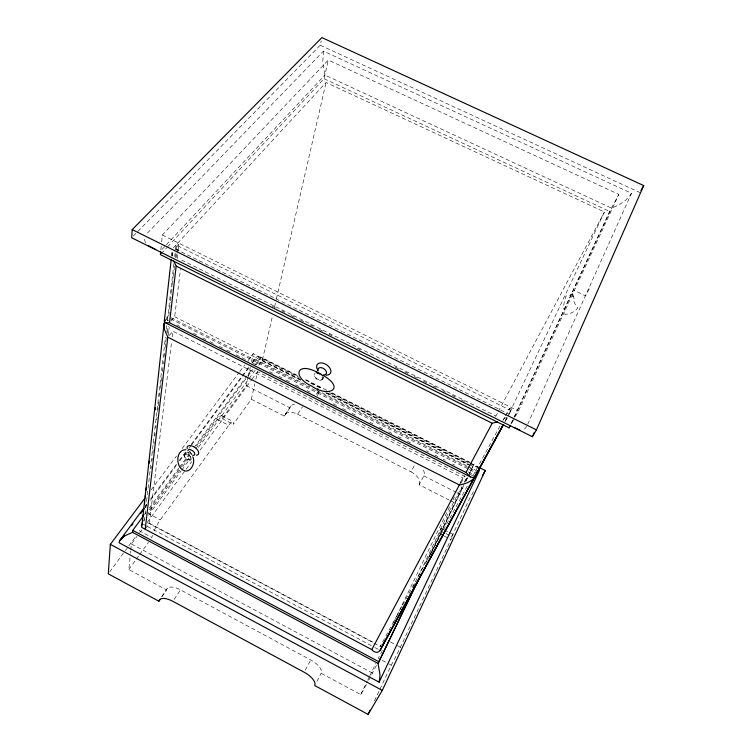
<?xml version="1.0" encoding="UTF-8"?>
<svg xmlns="http://www.w3.org/2000/svg" width="752" height="752" viewBox="0 0 752 752"><rect width="100%" height="100%" fill="white"/><g stroke="black" fill="none" stroke-linecap="round" stroke-linejoin="round"><path stroke-width="0.56" stroke-dasharray="3.76 2.82" d="M323.087 378.087L323.275 376.959M366.421 684.395L360.753 694.594L321.151 673.256A14.89 6.683 29.6 0 0 310.745 659.955L180.48 589.869A14.598 6.495 33 0 0 166.559 589.925L128.836 569.593L130.002 557.937M130.472 553.275L130.707 550.943M130.82 549.778L131.403 543.959L136.949 536.383M161.219 246.252L160.768 250.754L165.572 245.613M161.671 241.759L162.347 235.009L328.295 60.075L618.858 194.392L518.466 411.006L511.473 423.573M171.588 255.962L171.973 252.475M172.405 256.084L172.932 251.422M144.299 520.976L165.449 337.187M166.389 329.047L166.784 325.56M167.32 320.907L167.724 317.419L468.346 469.032M173.919 263.623L167.875 316.103L166.596 317.579M174.718 256.62L175.395 250.792M175.526 249.626L176.062 244.964L510.975 410.611L509.254 414.258L343.391 332.13M151.058 468.609L151.331 466.278M152.007 460.459L152.28 458.128M152.957 452.3L153.22 449.969M153.897 444.15L154.169 441.819M154.846 435.991L155.119 433.66M155.796 427.841L156.059 425.51M156.736 419.682L157.008 417.351M157.685 411.532L158.221 406.87M158.362 405.704L158.898 401.042M159.443 396.389L159.847 392.892M160.392 388.229L161.06 382.411M161.201 381.245L161.736 376.583M162.282 371.92L162.686 368.424M163.231 363.771L163.494 361.439M164.039 356.777L164.444 353.28M165.12 347.462L165.656 342.799M165.797 341.634L166.333 336.971M166.878 332.318L167.555 326.49M168.768 316.009L169.444 310.181M169.576 309.016L170.394 302.031M170.525 300.866L171.334 293.872M171.475 292.707L172.283 285.722M172.415 284.557L173.233 277.563M173.364 276.398L174.577 265.917M175.526 257.757L176.335 250.773M176.476 249.608L177.152 243.78L326.058 82.494L604.439 211.989L508.841 414.305M167.687 333.145L168.495 326.171M176.532 257.504L176.946 254.016M177.077 252.851L177.895 245.866L178.985 244.691L177.152 243.78M168.269 335.486L169.228 327.336M177.331 258.66L178.158 251.676M178.299 250.51L178.985 244.691M449.17 532.407L453.136 534.437L452.45 536.317M145.249 528.91L149.347 523.289L171.616 341.671M172.18 337.009L172.894 331.19L462.837 477.83L459.378 484.965M170.986 321.038L174.671 316.742L180.48 269.319M322.852 378.867C320.145 382.542 314.026 378.848 314.458 374.75A13.865 2.829 -65.7 0 0 314.543 374.336L314.862 373.706M322.805 378.942A13.874 1.325 -60.9 0 0 322.956 378.566L322.768 376.912M323.445 51.127L322.749 62.275L324.902 75.04L611.498 208.107C619.281 205.136 627.196 200.671 631.501 193.264L323.445 51.127L145.634 234.953M195.858 448.577L217.319 419.456A12.916 2.754 -62.3 0 1 222.122 418.591L246.271 385.654L248.01 377.664M248.254 376.517L250.237 367.38M251.478 361.674L253.217 353.675L298.168 376.31M133.283 236.062L320.249 45.233L321.198 40.871M217.319 419.456L228.683 425.303A12.934 2.604 -62.3 0 1 233.299 424.325L251.318 399.274L254.825 383.783M255.83 379.365L257.588 371.62L466.936 477.426L463.373 484.833M297.444 375.492L260.888 357.087L260.408 359.193L256.244 364.842M167.564 246.891L324.065 78.725L328.295 60.075M258.782 365.312L262.251 360.603L272.497 315.972M274.593 306.816L276.172 299.945M276.435 298.798L326.058 82.494M443.229 529.352L441.245 528.336L416.702 579.529M252.531 362.943L256.084 357.181L257.71 356.561L299.08 377.372M317.485 395.862L319.064 390.683M527.725 424.184L631.501 193.264M452.037 537.248L400.365 647.228A14.692 0.526 -63.7 0 1 397.112 653.949M511.059 423.611L513.531 418.309M514.02 417.247L609.684 211.481L618.858 194.392M511.426 423.479L513.889 418.178M514.387 417.116L611.498 208.107M374.496 700.789L379.422 690.317M379.91 689.264L391.247 665.182A14.692 0.526 -63.7 0 0 396.248 655.688M445.88 533.516L451.773 536.543L469.436 499.008L473.967 490.868M508.972 409.624L509.659 408.176L511.651 409.163M413.168 586.861L414.681 583.721M368.696 680.306L376.743 664.702M426.168 562.073L462.856 485.895M429.307 556.931L463.298 486.281M465.836 481.007L467.359 477.84M469.389 473.628L473.957 464.351L470.827 462.771M430.793 554.092L463.796 485.463M465.836 481.242L467.866 477.022M468.374 475.96L473.957 464.351M393.512 622.656L450.843 504.263M452.892 500.033L454.434 496.865M461.089 483.122L464.67 475.725M360.753 694.594L367.267 681.105M367.766 680.062L369.27 676.95M369.768 675.916L375.784 663.461M444.893 533.008L439.976 530.48L453.588 502.298L462.132 486.384M380.85 645.169L380.239 646.429L396.53 616.32M382.354 650.452L380.014 655.02M316.883 681.453L321.151 673.256M449.414 500.174L419.165 484.767L423.808 475.837A12.69 7.783 28.3 0 0 422.032 467.941M460.092 482.991L462.837 477.83M495.624 416.589L497.815 412.453M498.369 411.419L604.439 211.989M379.356 656.28L378.284 658.273L388.258 663.593M305.284 670.201L310.745 659.955M419.165 484.767A12.793 7.746 28.3 0 0 411.024 471.833L415.236 463.928M464.266 482.399L466.936 477.426M191.44 458.598A4.014 2.134 35.5 0 1 188.489 459.763A4.014 2.134 35.5 0 1 184.588 456.304L184.71 457.385L187.521 459.434A11.741 9.391 1.2 0 1 187.981 459.651L190.529 460.13L191.111 458.692M397.094 615.286L402.132 606.018M402.696 604.984L468.214 484.429M473.149 475.518L500.146 425.688M502.938 420.537L505.184 416.42M505.617 415.8L509.659 408.176M439.976 530.48L441.245 528.336M504.902 421.515L508.277 415.339M505.363 420.866L508.173 415.734M508.728 414.709L510.975 410.611M505.335 421.421L508.69 415.283M187.389 452.243L185.114 454.396M589.314 288.862L585.385 295.893L574.415 290.338M451.773 536.543L453.136 534.437M190.933 457.15A4.014 2.134 35.5 0 0 187.85 454.603A4.014 2.134 35.5 0 0 184.87 454.556L184.155 456.417M526.767 426.328L524.943 428.687L522.678 429.994M316.272 394.349L318.754 390.589M174.116 599.41L180.48 589.869M251.318 399.274L284.331 416.091A12.577 7.558 33.5 0 1 297.566 414.173L302.501 406.766M161.52 596.872L167.282 588.374M285.234 414.333L290.836 406.061M162.094 596.524L166.559 589.925M284.331 416.091L289.924 407.828A12.474 7.595 33.5 0 1 294.643 404.106M128.836 569.593L135.623 560.165M136.3 559.225L139.007 555.446M139.693 554.506L148.501 542.248M154.019 530.959A14.26 3.027 -60.9 0 1 160.326 519.886L228.683 425.303M109.651 571.99L124.672 551.507M125.349 550.577L128.084 546.845M128.771 545.914L136.281 535.678M139.722 532.595L141.808 529.746M147.354 522.179L185.481 470.094M186.176 469.145L191.722 461.578M200.041 450.213L251.347 380.136M252.042 379.196L257.588 371.62M148.576 515.158L181.157 470.865M181.852 469.915L190.858 457.667L188.714 455.139A11.778 9.776 12.7 0 0 188.263 454.885L185.941 454.415L184.343 455.214M198.481 447.299L248.386 379.45M249.081 378.51L256.018 369.082M149.244 509.762L189.542 455.176M196.488 445.767L247.211 377.072M247.906 376.132L252.766 369.542M179.935 470.179L148.088 513.39L160.326 519.886M182.698 466.419L190.312 456.088M144.6 514.368L145.991 512.479M149.479 507.769L178.722 468.214M179.418 467.274L189.166 454.086M194.044 447.496L252.531 368.386M255.313 364.617L260.888 357.087M145.089 506.369L146.49 504.489M150.673 498.867L176.504 464.144M179.296 460.393L186.28 451.012M191.168 444.441L249.109 366.562M251.901 362.812L256.084 357.181M144.835 507.844L146.931 505.024M150.428 500.315L177.002 464.557M179.794 460.797L186.092 452.328M188.893 448.568L190.989 445.739M191.685 444.799L249.034 367.653M151.161 489.872L176.494 456.06M182.125 448.549L239.136 372.466M239.841 371.526L244.767 364.946M248.292 360.255L253.217 353.675M169.266 335.477L172.894 331.19M165.167 320.38L167.724 317.419M176.062 244.964L173.327 247.925L342.339 331.613M161.182 253.753L166.765 247.746M166.371 244.757L324.902 75.04M506.651 417.134L502.58 419.804M320.249 45.233L639.849 192.521M324.065 78.725L609.684 211.481M162.347 235.009L518.466 411.006M181.617 260.07L495.737 415.931M272.233 306.073L275.392 307.643M281.699 310.773L284.848 312.334M291.165 315.464L294.314 317.034M300.621 320.164L303.78 321.734M310.087 324.864L313.246 326.424M319.553 329.555L322.711 331.124M329.019 334.255L332.168 335.824M357.407 348.345L360.565 349.915M395.261 367.136L398.419 368.696M404.726 371.836L407.885 373.396M414.192 376.526L417.351 378.096M423.658 381.226L426.807 382.796M433.124 385.926L436.273 387.487M442.58 390.617L445.739 392.187M452.046 395.317L455.204 396.887M461.512 400.017L464.67 401.577M305.801 379.694L326.688 390.213M331.914 392.835L469.784 462.245M305.481 379.995L323.257 388.934M331.613 393.146L469.605 462.621M470.649 463.147L477.962 466.832M310.604 383.182L321.085 388.455M329.47 392.676L468.863 462.865M469.915 463.392L477.247 467.086L472.942 466.24L469.803 464.661M300.198 379.234L260.408 359.193L258.199 356.786M327.411 392.939L468.75 464.134M262.251 360.603L301.035 380.136M326.189 392.817L469.784 465.15M174.671 316.742L300.499 380.145M325.635 392.807L469.502 465.281M255.323 359.183L309.871 386.678M316.169 389.846L467.227 465.986M468.27 466.513L476.665 470.743M171.024 317.682L468.947 467.885M470 468.421L477.341 472.115M469.389 469.558L476.721 473.252M166.361 319.581L168.439 320.634M176.776 324.845L179.907 326.424M193.452 333.258L196.582 334.837M202.833 337.996L205.963 339.575M210.137 341.681L213.258 343.26M219.509 346.409L222.639 347.988M226.813 350.094L232.02 352.726M236.184 354.831L248.696 361.139M252.869 363.244L255.99 364.823M269.545 371.657L272.666 373.236M278.917 376.395L282.047 377.974M286.221 380.08L291.428 382.712M295.602 384.808L300.809 387.44M307.06 390.598L310.191 392.177M333.192 403.786L337.385 405.901M342.621 408.543L346.813 410.658M352.049 413.299L356.241 415.414M369.862 422.286L373.001 423.874M379.281 427.051L382.43 428.631M388.709 431.808L391.858 433.396M398.137 436.564L401.286 438.153M407.565 441.321L410.705 442.909M426.422 450.833L428.518 451.896M434.797 455.063L437.946 456.652M443.182 459.293L445.278 460.356M452.61 464.05L454.706 465.112M468.317 471.983L473.553 474.625M469.803 474.174L472.942 475.762M246.271 385.654L289.924 407.828M423.808 475.837L455.956 492.165M456.99 492.692L462.179 495.324M297.566 414.173L411.024 471.833M450.457 500.7L453.588 502.298M221.746 415.668L233.007 421.449M444.216 529.859L448.183 531.899M222.122 418.591L233.299 424.325M438.961 533.394L442.966 535.452M443.962 535.969L450.974 539.569M390.363 641.926L396.37 645.113M397.366 645.639L400.365 647.228M149.347 523.289L372.842 642.114M147.411 522.621L380.597 646.626M143.294 524.294L146.396 525.949M147.43 526.494L373.904 647.03M374.938 647.585L379.074 649.784M389.254 664.119L391.247 665.182M131.403 543.959L372.672 673.162M189.495 453.935L190.012 454.33M189.025 453.512L187.793 452.027M145.587 242.858L143.97 238.271M172.208 255.868L171.992 252.728M152.393 535.302A14.26 3.027 -60.9 0 0 151.895 537.53L139.693 531.015A14.241 3.205 -60.7 0 1 139.863 529.981M143.312 521.164A14.241 3.205 -60.7 0 1 144.196 519.51M322.899 376.714A4.766 3.046 33.8 0 1 318.463 379.61A4.766 3.046 33.8 0 1 314.966 373.565M184.494 455.947A4.014 2.134 35.5 0 1 184.672 454.763M188.949 453.193A3.995 2.143 35.5 0 1 188.169 452.065M573.456 295.771L572.817 296.843A22.635 14.41 32.6 0 1 573.297 292.613A10.406 8.075 21.6 0 1 566.059 295.978A22.052 7.125 -88.5 0 0 563.417 308.264L564.827 308.207A22.09 8.253 86.9 0 0 564.968 314.411A21.047 16.168 22 0 0 577.752 307.897A22.663 14.438 32.6 0 1 573.936 301.533L574.631 300.377A22.739 14.495 29.1 0 1 573.456 295.771"/><path stroke-width="1.13" d="M171.193 259.449L164.312 321.038L164.726 322.42L470.489 476.947L473.036 477.52L475.649 475.687L503.652 424.495M165.167 320.38L164.058 323.661L141.724 527.406L371.789 649.587C373.575 652.304 378.247 653.779 380.108 650.339L476.721 473.252L380.108 650.339M144.826 498.332L110.337 544.354L108.288 573.851L158.898 601.233A14.73 6.411 33 0 1 172.847 601.318L304.193 672.25A15.021 6.599 29.6 0 1 314.759 685.551L368.085 714.4L382.289 690.402L485.284 470.517L479.015 467.359M132.211 229.604L131.647 237.745L532.397 436.705L536.439 429.871L643.712 185.575L321.903 37.6L132.211 229.604L536.439 429.871M164.058 323.661L164.462 329.451L167.818 337.197L459.378 484.965C465.215 484.044 471.448 481.778 475.029 476.815M185.932 449.677C176.466 449.658 175.592 464.097 181.721 469.145C189.166 475.8 196.253 463.429 192.794 456.831M418.15 580.14L378.077 663.443L380.042 675.202L379.13 682.177L118.957 542.653C120.611 536.768 127.567 534.634 132.568 532.35L132.766 530.376L143.209 516.248M160.674 251.723L160.383 254.608L509.095 427.86L510.476 425.369M142.26 523.749L142.523 521.418M143.049 516.774L143.303 514.453M144.487 503.99L144.751 501.669M145.268 497.016L145.531 494.694M146.057 490.041L146.32 487.719M149.065 463.317L149.328 460.995M155.091 409.859L155.354 407.537M145.249 528.91L167.818 337.197M470.489 476.947L466.024 472.463L169.52 322.758L176.184 266.086L173.627 261.01M316.94 368.489A7.915 5.104 33.9 0 1 322.937 363.122A7.915 5.104 33.9 0 1 330.88 371.845L330.73 372.522A7.915 5.104 33.9 0 1 325.898 375.088M141.451 525.751L141.874 524.435M164.312 321.038L164.829 319.769M532.397 436.705L534.277 432.428M509.095 427.86L510.082 425.735M368.085 714.4L370.059 710.208M379.13 682.177L479.127 471.053L479.268 469.032L478.563 467.941M475.649 475.687L476.918 473.008M132.568 532.35L378.077 663.443L421.139 574.152M384.291 641.691L382.242 645.912L503.21 424.598M371.789 649.587L459.378 484.965M466.024 472.463L492.212 423.235L497.551 421.928M477.341 472.115L503.126 424.965M482.455 475.602L485.284 470.517M640.958 190.538L643.712 185.575M158.898 601.233L160.176 599.353M119.963 540.152L143.698 508.249M121.053 539.833L124.55 535.133M131.544 525.723L132.944 523.834M140.633 513.484L144.13 508.784M316.949 372.09L316.16 372.766M169.52 322.758L165.177 322.711M520.036 430.21L514.067 427.418M317.692 373.274L318.181 373.434L318.011 372.795A4.766 3.046 33.8 0 0 317.466 372.719M155.767 249.532L148.031 245.528M317.006 372.118C295.884 361.308 292.302 377.297 311.666 386.077C328.088 397.817 346.315 388.934 322.946 375.257M317.635 388.925L318.115 389.104M176.184 266.086L492.212 423.235M132.766 530.376L378.989 661.798M110.337 544.354L382.289 690.402M319.327 373.932L319.873 374.223M189.607 451.595L191.769 454.424M318.575 372.926A4.766 3.046 33.8 0 1 320.756 374.026M321.245 374.421A4.766 3.046 33.8 0 1 321.687 374.844M322.082 375.286A4.766 3.046 33.8 0 1 322.42 375.756M317.739 370.078A7.915 5.104 33.9 0 1 317.288 369.288M318.143 370.952A4.738 3.046 33.9 0 1 320.907 367.625A4.738 3.046 33.9 0 1 326.302 371.591A4.738 3.046 33.9 0 1 323.529 374.91M196.488 455.242A6.674 3.591 35.5 0 0 198.462 451.745A6.674 3.591 35.5 0 0 193.499 446.603L192.738 446.237A6.674 3.591 35.5 0 0 187.126 448.521M187.887 450.683A3.995 2.143 35.5 0 1 191.121 449.912A3.995 2.143 35.5 0 1 194.74 453.39A3.995 2.143 35.5 0 1 192.756 455.345"/></g></svg>
